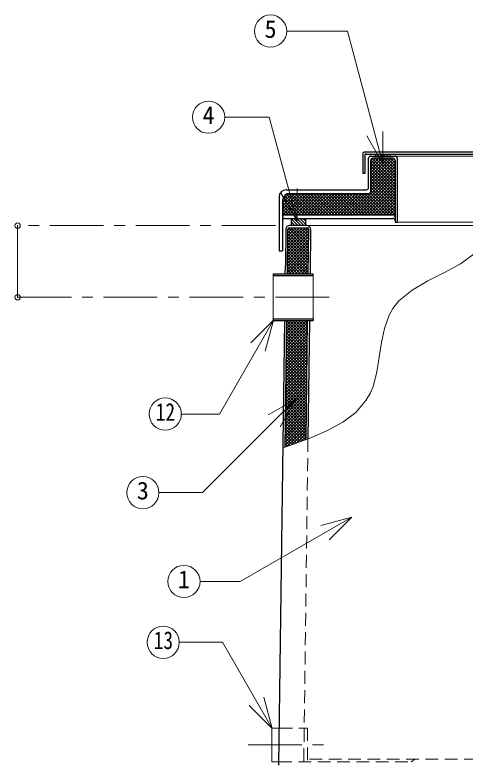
# Model space of a CAD drawing. Units: millimetres at full size, sheet at 1:15; details may follow other scales. Extents: x -3127 to 2948, y -2102 to 2112.
# Drawn here: x -843 to -214, y -1173 to -128 of the extents above; entities that cross this region are included whole.
import ezdxf
from ezdxf.enums import TextEntityAlignment as Align

# ---------------------------------------------------------------- set-up
doc = ezdxf.new("R2010")
doc.units = ezdxf.units.MM
doc.header["$LTSCALE"] = 15
doc.header["$PDMODE"] = 32
doc.header["$PDSIZE"] = 7.5
doc.linetypes.add('CHAIN1', pattern=[8, 5, -1, 1, -1])
doc.linetypes.add('DASHED1', pattern=[1.8, 1.2, -0.6])
doc.layers.add('0-0_ﾚｲﾔ1', color=7, linetype='Continuous', lineweight=18)
doc.styles.add('ＭＳ ゴシック', font='')
doc.styles.get('ＭＳ ゴシック').set_extended_font_data('MS Gothic')

msp = doc.modelspace()

# ---------------------------------------------------------------- linework, layer by layer
at = {"layer": '0-0_ﾚｲﾔ1'}
for p, q in [((-378.68, -150.84), (-463.39, -150.84)), ((-329, -336.25), (-378.68, -150.84)), ((-329, -336.25), (-329, -291.25)), ((-329, -336.25), (-351.5, -297.28)), ((-448.96, -415.82), (-448.96, -370.82)), ((-448.96, -415.82), (-471.46, -376.85)), ((-482.18, -492.25), (-482.18, -552.75)), ((-426.18, -492.25), (-426.18, -552.75)), ((-481.58, -554.33), (-557.35, -685.57)), ((-481.58, -554.33), (-513.4, -586.15)), ((-481.58, -554.33), (-493.22, -597.8)), ((-450.11, -664.34), (-489.09, -686.84)), ((-450.11, -664.34), (-472.61, -703.31)), ((-610.51, -685.57), (-557.35, -685.57)), ((-372.28, -829.34), (-415.74, -840.99)), ((-372.28, -829.34), (-404.1, -861.16)), ((-613.34, -1004.3), (-553.1, -1004.3)), ((-483.73, -1124.44), (-553.1, -1004.3)), ((-483.73, -1124.44), (-495.38, -1080.97)), ((-483.73, -1124.44), (-515.55, -1092.62)), ((-484.18, -1124), (-484.18, -1171)), ((-473.48, -1124), (-484.18, -1124)), ((-474.08, -1171), (-484.18, -1171))]:
    msp.add_line(p, q, dxfattribs=at)
at = {"layer": '0-0_ﾚｲﾔ1', "color": 5, "lineweight": 25}
for p, q in [((-357.08, -322.5), (-357.08, -349.5)), ((-354.08, -319.5), (-180.18, -319.5)), ((-352.58, -322.5), (-179.8, -322.5)), ((-339.08, -325.5), (-339.08, -322.5)), ((-319.08, -325.5), (-319.08, -322.5)), ((-354.08, -324), (-354.08, -349.5)), ((-349.08, -369.5), (-349.08, -328.5)), ((-346.08, -325.5), (-312.08, -325.5)), ((-346.08, -374.5), (-346.08, -331.5)), ((-315.08, -328.5), (-343.08, -328.5)), ((-312.08, -331.5), (-312.08, -417.5)), ((-309.08, -328.5), (-309.08, -417.5)), ((-354.08, -349.5), (-357.08, -349.5)), ((-464.08, -372.5), (-352.08, -372.5)), ((-474.08, -382.5), (-474.08, -457.5)), ((-459.08, -377.5), (-349.08, -377.5)), ((-469.08, -387.5), (-469.08, -457.5)), ((-466.08, -407.5), (-315.08, -407.5)), ((-466.08, -412.5), (-315.08, -412.5)), ((-457.27, -412.5), (-457.27, -422.5)), ((-437.27, -412.5), (-437.27, -422.5)), ((-312.08, -417.5), (-309.08, -417.5)), ((-464.57, -427.43), (-465.22, -478.5)), ((-462.37, -490), (-461.57, -427.47)), ((-434.97, -422.5), (-459.57, -422.5)), ((-459.57, -425.5), (-434.97, -425.5)), ((-432.97, -427.52), (-433.77, -490)), ((-429.97, -427.56), (-430.77, -490)), ((-474.08, -457.5), (-469.08, -457.5)), ((-465.37, -490), (-465.22, -478.5)), ((-482.18, -490), (-482.18, -492.25)), ((-482.18, -490), (-426.18, -490)), ((-482.18, -552.75), (-482.18, -555)), ((-482.18, -552.75), (-426.18, -552.75)), ((-426.18, -552.75), (-426.18, -555)), ((-482.18, -555), (-426.18, -555)), ((-474.14, -1176), (-466.2, -555)), ((-465.46, -731.71), (-463.2, -555)), ((-434.6, -555), (-436.73, -721.27)), ((-431.6, -555), (-433.71, -720.15))]:
    msp.add_line(p, q, dxfattribs=at)
at = {"layer": '0-0_ﾚｲﾔ1', "color": 4, "lineweight": 9}
for p, q in [((-337.53, -322.5), (-334.53, -325.5)), ((-333.29, -322.5), (-330.29, -325.5)), ((-329.05, -322.5), (-326.05, -325.5)), ((-324.81, -322.5), (-321.81, -325.5)), ((-320.56, -322.5), (-319.08, -323.98)), ((-346.08, -356.98), (-317.59, -328.5)), ((-346.08, -352.74), (-321.83, -328.5)), ((-346.08, -348.5), (-326.08, -328.5)), ((-346.08, -344.26), (-330.32, -328.5)), ((-346.08, -340.01), (-334.56, -328.5)), ((-346.08, -335.77), (-338.8, -328.5)), ((-346.08, -331.53), (-343.05, -328.5)), ((-346.08, -361.23), (-313.69, -328.84)), ((-346.08, -365.47), (-312.08, -331.47)), ((-346.03, -330.97), (-312.08, -364.92)), ((-344.09, -328.67), (-312.08, -360.68)), ((-340.02, -328.5), (-312.08, -356.44)), ((-339.08, -325.19), (-338.78, -325.5)), ((-335.78, -328.5), (-312.08, -352.19)), ((-331.53, -328.5), (-312.08, -347.95)), ((-327.29, -328.5), (-312.08, -343.71)), ((-323.05, -328.5), (-312.08, -339.46)), ((-318.81, -328.5), (-312.08, -335.22)), ((-314.51, -328.55), (-312.13, -330.92)), ((-179.42, -325.5), (-312.08, -325.5)), ((-375.38, -407.5), (-312.08, -344.2)), ((-346.08, -335.16), (-312.08, -369.16)), ((-346.08, -369.71), (-312.08, -335.71)), ((-346.08, -339.41), (-312.08, -373.41)), ((-346.08, -373.95), (-312.08, -339.95)), ((-346.08, -343.65), (-312.08, -377.65)), ((-371.13, -407.5), (-312.08, -348.44)), ((-366.89, -407.5), (-312.08, -352.68)), ((-346.08, -347.89), (-312.08, -381.89)), ((-346.08, -352.13), (-312.08, -386.13)), ((-362.65, -407.5), (-312.08, -356.92)), ((-358.41, -407.5), (-312.08, -361.17)), ((-354.16, -407.5), (-312.08, -365.41)), ((-346.08, -356.38), (-312.08, -390.38)), ((-346.08, -360.62), (-312.08, -394.62)), ((-346.08, -364.86), (-312.08, -398.86)), ((-349.92, -407.5), (-312.08, -369.65)), ((-346.08, -369.1), (-312.08, -403.1)), ((-346.08, -373.35), (-312.08, -407.35)), ((-345.68, -407.5), (-312.08, -373.89)), ((-469.08, -407.86), (-438.72, -377.5)), ((-469.08, -403.62), (-442.96, -377.5)), ((-469.08, -399.37), (-447.2, -377.5)), ((-469.08, -395.13), (-451.44, -377.5)), ((-469.08, -390.89), (-455.69, -377.5)), ((-469.04, -386.61), (-459.97, -377.53)), ((-468.99, -386.2), (-447.69, -407.5)), ((-467.99, -382.96), (-443.45, -407.5)), ((-466.21, -380.49), (-439.21, -407.5)), ((-464.47, -407.5), (-434.47, -377.5)), ((-463.79, -378.67), (-434.97, -407.5)), ((-460.61, -377.61), (-430.72, -407.5)), ((-460.23, -407.5), (-430.23, -377.5)), ((-456.48, -377.5), (-426.48, -407.5)), ((-455.99, -407.5), (-425.99, -377.5)), ((-452.24, -377.5), (-422.24, -407.5)), ((-451.75, -407.5), (-421.75, -377.5)), ((-448, -377.5), (-418, -407.5)), ((-447.5, -407.5), (-417.5, -377.5)), ((-443.75, -377.5), (-413.75, -407.5)), ((-443.26, -407.5), (-413.26, -377.5)), ((-439.51, -377.5), (-409.51, -407.5)), ((-439.02, -407.5), (-409.02, -377.5)), ((-435.27, -377.5), (-405.27, -407.5)), ((-434.77, -407.5), (-404.77, -377.5)), ((-431.03, -377.5), (-401.03, -407.5)), ((-430.53, -407.5), (-400.53, -377.5)), ((-426.78, -377.5), (-396.78, -407.5)), ((-426.29, -407.5), (-396.29, -377.5)), ((-422.54, -377.5), (-392.54, -407.5)), ((-422.05, -407.5), (-392.05, -377.5)), ((-418.3, -377.5), (-388.3, -407.5)), ((-417.8, -407.5), (-387.8, -377.5)), ((-414.06, -377.5), (-384.06, -407.5)), ((-413.56, -407.5), (-383.56, -377.5)), ((-409.81, -377.5), (-379.81, -407.5)), ((-409.32, -407.5), (-379.32, -377.5)), ((-405.57, -377.5), (-375.57, -407.5)), ((-405.08, -407.5), (-375.08, -377.5)), ((-401.33, -377.5), (-371.33, -407.5)), ((-400.83, -407.5), (-370.83, -377.5)), ((-397.08, -377.5), (-367.08, -407.5)), ((-396.59, -407.5), (-366.59, -377.5)), ((-392.84, -377.5), (-362.84, -407.5)), ((-392.35, -407.5), (-362.35, -377.5)), ((-388.6, -377.5), (-358.6, -407.5)), ((-388.11, -407.5), (-358.11, -377.5)), ((-384.36, -377.5), (-354.36, -407.5)), ((-383.86, -407.5), (-353.86, -377.5)), ((-380.11, -377.5), (-350.11, -407.5)), ((-379.62, -407.5), (-349.62, -377.5)), ((-375.87, -377.5), (-345.87, -407.5)), ((-371.63, -377.5), (-341.63, -407.5)), ((-367.39, -377.5), (-337.39, -407.5)), ((-363.14, -377.5), (-333.14, -407.5)), ((-358.9, -377.5), (-328.9, -407.5)), ((-354.66, -377.5), (-324.66, -407.5)), ((-350.42, -377.5), (-320.42, -407.5)), ((-347.01, -376.66), (-316.17, -407.5)), ((-341.44, -407.5), (-312.08, -378.14)), ((-337.19, -407.5), (-312.08, -382.38)), ((-469.08, -390.35), (-451.94, -407.5)), ((-469.08, -394.6), (-456.18, -407.5)), ((-332.95, -407.5), (-312.08, -386.62)), ((-328.71, -407.5), (-312.08, -390.87)), ((-324.47, -407.5), (-312.08, -395.11)), ((-469.08, -398.84), (-460.42, -407.5)), ((-469.08, -403.08), (-464.67, -407.5)), ((-469.08, -407.32), (-468.11, -408.29)), ((-320.22, -407.5), (-312.08, -399.35)), ((-315.98, -407.5), (-312.08, -403.59)), ((-457.27, -412.98), (-447.75, -422.5)), ((-457.27, -417.22), (-451.99, -422.5)), ((-453.51, -412.5), (-443.51, -422.5)), ((-449.26, -412.5), (-439.26, -422.5)), ((-445.02, -412.5), (-437.27, -420.25)), ((-440.78, -412.5), (-437.27, -416.01)), ((-312.79, -408.55), (-312.08, -407.84)), ((-309.08, -417.5), (-177.48, -417.5)), ((-839.08, -522.5), (-839.08, -422.5)), ((-461.91, -453.93), (-433.83, -425.85)), ((-461.85, -449.64), (-437.71, -425.5)), ((-461.8, -445.34), (-441.95, -425.5)), ((-461.74, -441.04), (-446.19, -425.5)), ((-461.69, -436.74), (-450.44, -425.5)), ((-461.63, -432.45), (-454.68, -425.5)), ((-461.58, -428.15), (-458.92, -425.5)), ((-461.06, -426.16), (-433.31, -453.91)), ((-457.48, -425.5), (-433.25, -449.72)), ((-457.27, -421.46), (-456.23, -422.5)), ((-453.23, -425.5), (-433.2, -445.53)), ((-448.99, -425.5), (-433.15, -441.34)), ((-444.75, -425.5), (-433.09, -437.15)), ((-440.51, -425.5), (-433.04, -432.96)), ((-436.26, -425.5), (-432.99, -428.77)), ((-178.37, -422.5), (-434.97, -422.5)), ((-462.07, -466.83), (-433.1, -437.86)), ((-462.02, -462.53), (-433.05, -433.56)), ((-461.96, -458.23), (-432.99, -429.26)), ((-461.7, -438.24), (-433.47, -466.48)), ((-461.65, -434.05), (-433.41, -462.29)), ((-461.6, -429.86), (-433.36, -458.1)), ((-462.18, -475.42), (-433.21, -446.45)), ((-462.13, -471.13), (-433.16, -442.16)), ((-461.81, -446.62), (-433.58, -474.85)), ((-461.76, -442.43), (-433.52, -470.66)), ((-462.35, -488.32), (-433.38, -459.35)), ((-462.29, -484.02), (-433.32, -455.05)), ((-462.24, -479.72), (-433.27, -450.75)), ((-461.97, -459.18), (-433.74, -487.42)), ((-461.92, -454.99), (-433.68, -483.23)), ((-461.87, -450.81), (-433.63, -479.04)), ((-462.08, -467.56), (-439.65, -490)), ((-462.03, -463.37), (-435.4, -490)), ((-459.78, -490), (-433.43, -463.64)), ((-455.54, -490), (-433.49, -467.94)), ((-462.24, -480.13), (-452.37, -490)), ((-462.19, -475.94), (-448.13, -490)), ((-462.13, -471.75), (-443.89, -490)), ((-451.3, -490), (-433.54, -472.24)), ((-447.05, -490), (-433.6, -476.54)), ((-462.35, -488.51), (-460.86, -490)), ((-462.29, -484.32), (-456.62, -490)), ((-442.81, -490), (-433.65, -480.84)), ((-438.57, -490), (-433.71, -485.13)), ((-434.33, -490), (-433.76, -489.43)), ((-463.66, -591.46), (-434.7, -562.49)), ((-463.61, -587.16), (-434.64, -558.19)), ((-463.55, -582.86), (-435.69, -555)), ((-463.5, -578.57), (-439.93, -555)), ((-463.44, -574.27), (-444.17, -555)), ((-463.39, -569.97), (-448.41, -555)), ((-463.34, -565.67), (-452.66, -555)), ((-463.31, -563.91), (-435.08, -592.15)), ((-463.28, -561.38), (-456.9, -555)), ((-463.26, -559.72), (-435.02, -587.96)), ((-463.23, -557.08), (-461.14, -555)), ((-463.21, -555.53), (-434.97, -583.77)), ((-459.5, -555), (-434.91, -579.58)), ((-455.26, -555), (-434.86, -575.39)), ((-451.01, -555), (-434.81, -571.2)), ((-446.77, -555), (-434.75, -567.01)), ((-442.53, -555), (-434.7, -562.82)), ((-438.29, -555), (-434.65, -558.63)), ((-463.77, -600.05), (-434.81, -571.09)), ((-463.72, -595.76), (-434.75, -566.79)), ((-463.42, -572.29), (-435.18, -600.52)), ((-463.37, -568.1), (-435.13, -596.34)), ((-463.94, -612.95), (-434.97, -583.98)), ((-463.88, -608.65), (-434.92, -579.68)), ((-463.83, -604.35), (-434.86, -575.38)), ((-463.58, -584.86), (-435.34, -613.09)), ((-463.53, -580.67), (-435.29, -608.9)), ((-463.47, -576.48), (-435.24, -604.71)), ((-464.05, -621.54), (-435.08, -592.57)), ((-463.99, -617.24), (-435.03, -588.28)), ((-463.69, -593.23), (-435.45, -621.47)), ((-463.63, -589.04), (-435.4, -617.28)), ((-464.21, -634.43), (-435.25, -605.47)), ((-464.16, -630.14), (-435.19, -601.17)), ((-464.1, -625.84), (-435.14, -596.87)), ((-463.85, -605.8), (-435.61, -634.04)), ((-463.79, -601.61), (-435.56, -629.85)), ((-463.74, -597.42), (-435.5, -625.66)), ((-464.32, -643.03), (-435.36, -614.06)), ((-464.27, -638.73), (-435.3, -609.76)), ((-463.96, -614.18), (-435.72, -642.42)), ((-463.9, -609.99), (-435.67, -638.23)), ((-464.43, -651.63), (-435.47, -622.66)), ((-464.38, -647.33), (-435.41, -618.36)), ((-464.06, -622.56), (-435.83, -650.79)), ((-464.01, -618.37), (-435.77, -646.6)), ((-464.6, -664.52), (-435.63, -635.55)), ((-464.54, -660.22), (-435.58, -631.25)), ((-464.49, -655.92), (-435.52, -626.95)), ((-464.22, -635.12), (-435.99, -663.36)), ((-464.17, -630.93), (-435.93, -659.17)), ((-464.12, -626.75), (-435.88, -654.98)), ((-464.71, -673.11), (-435.74, -644.14)), ((-464.65, -668.82), (-435.69, -639.85)), ((-464.33, -643.5), (-436.09, -671.74)), ((-464.28, -639.31), (-436.04, -667.55)), ((-464.87, -686.01), (-435.91, -657.04)), ((-464.82, -681.71), (-435.85, -652.74)), ((-464.76, -677.41), (-435.8, -648.44)), ((-464.49, -656.07), (-436.25, -684.31)), ((-464.44, -651.88), (-436.2, -680.12)), ((-464.38, -647.69), (-436.15, -675.93)), ((-464.98, -694.6), (-436.02, -665.63)), ((-464.93, -690.3), (-435.96, -661.33)), ((-464.6, -664.45), (-436.36, -692.68)), ((-464.55, -660.26), (-436.31, -688.49)), ((-465.15, -707.49), (-436.18, -678.53)), ((-465.09, -703.2), (-436.13, -674.23)), ((-465.04, -698.9), (-436.07, -669.93)), ((-464.76, -677.01), (-436.52, -705.25)), ((-464.71, -672.83), (-436.47, -701.06)), ((-464.65, -668.64), (-436.42, -696.87)), ((-465.26, -716.09), (-436.29, -687.12)), ((-465.2, -711.79), (-436.24, -682.82)), ((-464.87, -685.39), (-436.63, -713.63)), ((-464.81, -681.2), (-436.58, -709.44)), ((-465.37, -724.68), (-436.4, -695.72)), ((-465.31, -720.39), (-436.35, -691.42)), ((-465.03, -697.96), (-440.37, -722.62)), ((-464.97, -693.77), (-437.27, -721.47)), ((-464.92, -689.58), (-436.68, -717.82)), ((-465.42, -728.98), (-436.46, -700.01)), ((-465.13, -706.34), (-446.55, -724.92)), ((-465.08, -702.15), (-443.46, -723.77)), ((-463.08, -730.88), (-436.51, -704.31)), ((-456.54, -728.58), (-436.57, -708.61)), ((-465.3, -718.9), (-455.86, -728.34)), ((-465.24, -714.72), (-452.74, -727.22)), ((-465.19, -710.53), (-449.65, -726.07)), ((-449.87, -726.15), (-436.62, -712.91)), ((-443.11, -723.64), (-436.68, -717.2)), ((-465.4, -727.28), (-462.14, -730.55)), ((-465.35, -723.09), (-459, -729.44)), ((-465.46, -731.47), (-465.28, -731.65))]:
    msp.add_line(p, q, dxfattribs=at)
at = {"layer": '0-0_ﾚｲﾔ1', "color": 4, "linetype": 'CHAIN1', "lineweight": 9}
for p, q in [((-479.08, -422.5), (-839.08, -422.5)), ((-839.08, -522.5), (-391.18, -522.5)), ((-517.18, -1147.5), (-399.18, -1147.5))]:
    msp.add_line(p, q, dxfattribs=at)
at = {"layer": '0-0_ﾚｲﾔ1', "linetype": 'DASHED1'}
msp.add_line((-433.71, -720.15), (-439.44, -1167.5), dxfattribs=at)
at = {"layer": '0-0_ﾚｲﾔ1', "color": 4, "linetype": 'DASHED1', "lineweight": 9}
for p, q in [((-473.48, -1124), (-434.18, -1124)), ((-434.18, -1124), (-434.18, -1171)), ((-439.44, -1167.5), (-439.48, -1171)), ((-284.42, -1167.5), (-289.47, -1171)), ((-474.08, -1171), (-289.47, -1171))]:
    msp.add_line(p, q, dxfattribs=at)
at = {"layer": '0-0_ﾚｲﾔ1'}
for points in [[(-448.96, -415.82), (-487.73, -271.11), (-549.95, -271.11)], [(-201.5, -461.85), (-220.75, -475.69), (-242.99, -487.83), (-266.11, -499.63), (-288.02, -512.45), (-306.62, -527.62), (-315.07, -538.04), (-320.41, -547.59), (-326.88, -565.91), (-331, -585.79), (-334.08, -606.33), (-337.41, -626.6), (-342.3, -645.71), (-346.36, -655.9), (-352.65, -666.88), (-367.04, -683.27), (-385.19, -696.96), (-406.28, -708.53), (-429.48, -718.57), (-453.99, -727.68), (-468.47, -732.77)], [(-450.11, -664.34), (-581.1, -795.32), (-641.7, -795.32)], [(-372.28, -829.34), (-528.14, -919.33), (-584.37, -919.33)]]:
    msp.add_lwpolyline(points, dxfattribs=at)
at = {"layer": '0-0_ﾚｲﾔ1', "linetype": 'DASHED1'}
msp.add_lwpolyline([(251.81, -427.56), (261.28, -1167.5), (-439.44, -1167.5)], dxfattribs=at)
at = {"layer": '0-0_ﾚｲﾔ1', "color": 5, "lineweight": 25}
msp.add_lwpolyline([(-482.18, -492.25), (-426.18, -492.25), (-426.18, -490)], dxfattribs=at)
at = {"layer": '0-0_ﾚｲﾔ1'}
for centre in [(-485.89, -150.84), (-572.45, -271.11), (-633.01, -685.57), (-664.2, -795.32), (-606.87, -919.33), (-635.84, -1004.3)]:
    msp.add_circle(centre, 22.5, dxfattribs=at)
at = {"layer": '0-0_ﾚｲﾔ1', "color": 5, "lineweight": 25}
for centre, radius, start, end in [((-354.08, -322.5), 3, 90, 180), ((-352.58, -324), 1.5, 90, 180), ((-346.08, -328.5), 3, 90, 180), ((-343.08, -331.5), 3, 90, 180), ((-315.08, -331.5), 3, 0, 90), ((-312.08, -328.5), 3, 0, 90), ((-464.08, -382.5), 10, 90, 180), ((-352.08, -369.5), 3, 270, 0), ((-349.08, -374.5), 3, 270, 0), ((-459.08, -387.5), 10, 90, 180), ((-466.08, -410.5), 3, 90, 180), ((-466.08, -415.5), 3, 90, 180), ((-315.08, -410.5), 3, 0, 90), ((-315.08, -415.5), 3, 0, 90), ((-459.57, -427.5), 5, 90, 179.2671), ((-459.57, -427.5), 2, 90, 179.2671), ((-434.97, -427.5), 5, 359.2671, 90), ((-434.97, -427.5), 2, 359.2671, 90)]:
    msp.add_arc(centre, radius, start, end, dxfattribs=at)
at = {"layer": '0-0_ﾚｲﾔ1', "color": 1}
for p in [(-839.08, -422.5), (-839.08, -522.5)]:
    msp.add_point(p, dxfattribs=at)

# ---------------------------------------------------------------- texts
at = {"layer": '0-0_ﾚｲﾔ1', "style": 'ＭＳ ゴシック'}
for s, p in [('5', (-494.33, -167.72)), ('4', (-580.88, -287.98)), ('3', (-672.64, -812.2)), ('1', (-615.31, -936.2))]:
    msp.add_text(s, height=24.74, dxfattribs=at).set_placement(p, align=Align.BOTTOM_LEFT)
at = {"layer": '0-0_ﾚｲﾔ1', "style": 'ＭＳ ゴシック', "width": 0.8}
for s, p in [('12', (-646.14, -702.44)), ('13', (-648.97, -1021.17))]:
    msp.add_text(s, height=24.74, dxfattribs=at).set_placement(p, align=Align.BOTTOM_LEFT)

doc.saveas('drawing.dxf')
